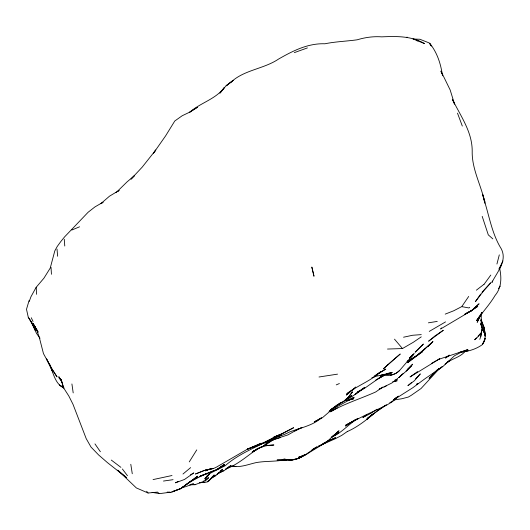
<?xml version="1.0" encoding="UTF-8"?>
<svg xmlns="http://www.w3.org/2000/svg" width="530" height="530" viewBox="0 0 530 530"><rect width="100%" height="100%" fill="white"/><g stroke="black" fill="none" stroke-linecap="round" stroke-linejoin="round"><path stroke-width="0.79" d="M492.463 281.013L491.893 282.536C497.007 272.069 507.521 261.118 501.314 248.888C492.291 234.432 489.568 217.664 484.632 201.625M481.989 312.667L481.286 315.701L481.127 324.87L482.207 328.077L480.783 336.504L479.802 339.346M480.783 336.504L482.207 328.077L480.889 324.393M499.479 269.631L499.863 267.398M481.545 313.19L481.743 312.846L477.225 322.2L481.743 312.846L476.55 320.597C482.605 312.057 489.76 304.439 495.08 295.475C501.758 287.611 501.711 277.137 499.479 267.65M215.511 475.509L215.611 475.099M496.935 264.013L499.306 254.857M203.917 481.121L204.156 480.299M29.11 300.464L26.5 309.288L28.275 317.265L34.874 327.487L28.275 317.265M29.203 301.517L30.972 296.707L36.12 287.373M499.035 268.929L502.963 260.945M499.055 269.028L501.685 264.669M189.263 461.902L196.749 449.897M462.001 306.28L468.692 296.442M204.911 480.352L209.814 473.297M480.677 294.11L475.423 301.616L483.751 290.725L490.787 282.775L482.022 292.229M498.452 288.585L500.221 286.107M490.813 275.07L484.075 284.312M207.985 475.225L209.423 473.323M219.87 93.3L226.105 85.688L233.24 80.374L226.211 85.814L232.259 81.136M220.281 92.737L224.243 87.655C215.551 99.262 200.552 102.754 189.972 112.022L182.174 115.752L174.774 121.006L165.599 135.879L153.468 153.21L155.78 150.01L142.166 167.182L131.036 179.041M380.938 375.041C387.509 376.201 394.777 375.571 399.6 370.483L414.135 353.603L409.803 358.088L413.102 354.762L410.75 357.008M207.747 475.138L204.785 478.689L209.906 473.442L225.184 465.744C238.659 453.806 255.824 447.406 271.519 439.098M465.486 350.886C460.828 357.127 452.7 358.34 446.744 362.818M36.252 287.22L43.917 278.197L50.237 268.074L54.802 250.895L57.194 246.536L60.731 241.64L64.587 236.89L88.139 212.238L94.949 206.905L103.111 202.195L101.826 203.209M438.032 369.39L429.048 378.374L437.508 369.781M437.714 369.728L436.269 371.318L439.032 368.363M476.357 337.948L474.655 339.757L477.788 336.928L481.465 332.522L478.06 336.139M439.33 368.661L421.052 388.523L411.167 395.387L408.352 397.043L401.859 398.745L395.194 399.786L389.769 402.734M131.241 179.041L134.507 175.615L127.094 181.85L116.037 192.675M415.573 378.831L420.317 373.895L414.361 380.759L407.888 385.688L411.552 382.561M348.978 392.452L346.375 395.069L354.729 388.225L346.792 393.73C357.578 385.548 370.715 380.977 380.765 371.716L376.439 374.703M441.675 327.938L440.596 329.004L471.879 310.441L479.067 303.789L473.82 308.433M439.264 368.668L438.151 369.761L442.205 366.435M401.839 374.71L398.573 377.844L402.939 373.63M211.338 477.762L214.2 474.959L208.986 480.862L207.23 481.995L199.605 482.803L205.017 482.022M409.856 357.882L413.102 354.762M432.825 374.173L437.124 369.98M397.546 396.645L391.849 402.065L386.032 405.463L365.654 415.003L345.838 425.033L352.238 421.675L345.52 426.047L352.079 421.642L358.121 418.342M231.272 81.905C244.476 69.788 263.874 68.973 278.588 59.049C292.825 50.887 307.99 43.149 324.923 43.778C335.576 41.598 346.448 41.287 357.187 39.803C365.137 37.398 373.425 36.245 381.726 36.855C396.208 36.219 411.525 35.815 424.45 43.579L413.552 39.167M333.681 407.828L337.544 404.768L322.525 417.64L314.237 421.9L321.312 417.859M332.376 436.892L339.021 430.784L326.056 442.398L312.037 449.831L316.615 446.923M417.574 371.583L410.054 376.943L439.781 358.704L431.639 363.348M372.365 414.261L366.601 419.588L373.027 414.082L386.516 404.741M355.749 386.96L352.702 389.755L354.404 388.192M205.375 480.763L208.721 477.696L205.806 480.087M332.926 436.117L338.524 432.871L332.038 436.859L336.941 432.705M409.697 357.922L412.055 355.789M100.852 203.666L109.518 196.166L119.17 190.389L117.951 191.429M407.55 369.304L411.777 365.508L406.166 371.02L412.632 364.163L406.616 370.815L399.454 377.022M190.992 481.154L186.202 484.413M423.761 349.966L432.964 341.532L428.141 346.236L431.824 342.784L416.726 355.643L408.776 360.665L409.551 360.214M394.3 399.229L396.082 397.679M220.248 471.177L222.573 469.216L215.326 476.066L211.006 478.206M182.982 474.025L190.648 467.612M449.095 355.146L445.584 358.088L449.334 355.193M335.305 406.245L330.74 409.776M469.739 307.334L468.984 307.956L462.067 306.698M424.901 349.038L416.726 355.643L409.405 360.301M207.343 481.69L214.809 475.728L213.457 476.503M334.708 434.746L338.71 431.579L332.038 436.859M447.32 362.368L449.619 360.552L447.095 362.533M445.061 364.13L446.187 363.255M476.357 290.195L483.976 284.319M399.468 370.649L395.804 373.464L390.365 375.492M377.757 410.525C368.145 418.389 358.783 426.524 347.243 431.586L347.68 431.281L341.625 435.448L335.351 438.708L319.08 445.942M398.673 396.089L393.817 399.64M373.027 414.082L367.025 418.594L373.63 413.645M395.731 398.322L393.2 400.19L412.837 387.708L425.57 378.314L442.643 366.747L454.482 355.796L462.405 351.569M341.101 402.416L330.68 409.981M341.068 402.429L335.046 406.808C345.096 400.408 355.683 395.089 364.812 387.291L357.425 392.273L364.269 388.503L381.103 376.717L378.248 378.751L384.667 375.147M272.301 440.271L266.1 444.743L253.605 451.05L259.024 448.089L252.121 452.189L257.679 448.731C247.258 455.846 237.791 464.664 225.687 469.07M329.09 411.525L333.695 408.219L329.209 411.32M350.615 422.907L355.014 419.806M321.346 417.925C312.309 425.868 300.245 427.809 289.387 432.056C281.576 436.243 272.791 437.999 265.066 442.371L269.359 440.152M316.562 447.075L305.22 454.879L298.377 457.344L305.128 454.866L298.31 458.549L291.255 460.119L298.105 458.37M382.806 387.059L375.737 391.935C360.698 398.699 344.772 403.496 330.409 411.823L337.418 407.848M407.08 361.599L410.406 359.327L407.59 361.056M378.413 410.081L382.998 406.947M421.251 336.861L413.228 342.327L402.462 348.548L387.509 349.051M331.257 409.471L334.569 407.212L331.204 409.491M345.56 399.64L347.382 398.394L352.45 391.962L347.382 398.394L345.421 400.124L337.02 405.165M464.671 314.316L470.905 311.017L477.775 306.373L470.183 311.362L471.879 310.441L464.697 314.303M345.023 400.017L351.774 395.506L345.527 399.554M377.029 409.24L370.642 413.493L362.851 417.481L366.661 415.056M329.415 411.3L333.277 408.762L330.674 410.24M181.147 488.455L172.025 491.747L181.147 488.455L197.617 476.159L181.525 488.09C191.92 479.716 204.216 474.489 216.545 469.686L208.164 472.873M227.072 468.01L230.894 465.519L223.667 470.971L218.009 473.29M257.765 448.599L252.32 452.103L259.256 447.91L262.82 446.392L259.289 447.876L266.444 445.584L273.891 444.995L266.464 445.511M301.504 456.502L298.304 458.549L304.578 454.846L298.827 457.98M383.654 406.497L385.688 405.225M416.785 384.19L417.938 383.468L416.54 384.296M358.141 418.375C348.581 423.934 341.77 433.116 331.19 437.296M380.977 388.132L379.129 389.272L391.703 383.071L397.732 378.738L394.837 380.149M429.254 331.416L445.544 321.895M269.889 441.437L272.287 440.033M216.995 474.297L223.236 470.693L218.824 472.773M190.456 474.847L193.808 472.919L184.546 479.445L175.443 482.823L178.193 481.459M376.525 374.65L385.794 369.085L375.412 375.253M191.674 480.763L197.842 477.272M260.992 443.212L247.43 449.175L215.988 467.394L213.279 468.58L204.216 470.507L195.424 474.019L204.408 470.428L213.358 468.361L204.812 470.415L207.74 469.434M384.714 375.114L375.803 380.03M330.793 410.213L354.173 397.261L348.992 399.647M225.906 468.984L231.312 466.042L226.33 468.639M322.783 443.802L329.084 440.37L335.543 437.674L323.048 443.676L323.638 443.365M272.228 440.092L265.815 443.491L272.294 440.324M324.32 443L329.793 440.099L310.686 451.679C302.796 456.906 293.759 461.835 283.954 460.007L287.041 459.768L277.064 460.04L283.822 459.974C274.666 461.736 265.258 460.941 256.083 462.617C248.106 464.406 240.09 467.904 231.789 466.055M384.137 386.999L386.41 385.82M461.524 306.731L453.773 310.752L445.22 314.124M264.013 445.405L266.126 444.359L263.331 445.703M382.243 374.889L380.142 375.856L383.826 374.922M209.058 469.249L205.494 470.865L210.655 468.712M294.733 430.791L301.915 427.531L294.812 430.91L298.39 428.982L287.982 434.865L265.411 442.245M320.604 445.266L322.578 444.378M275.627 437.23L281.37 434.66L264.841 442.623L256.361 446.081L261.316 443.451L256.281 446.187L247.232 449.235L264.602 442.172L275.839 436.428L273.089 437.84L281.596 434.123L293.64 427.703L281.45 433.924L273.685 437.23L281.596 434.123L275.845 436.269M318.477 446.22L319.941 445.564M466.877 312.779L470.905 311.017M336.245 384.879L339.385 383.541M71.835 230.02L79.56 226.814M200.572 475.96L202.851 475.032M204.368 474.416L207.409 473.177M180.776 488.594L171.21 492.377L167.288 492.271M247.43 449.175L255.95 445.836M307.4 47.919L294.329 52.629M192.741 484.393L195.066 484.692L203.765 481.386M199.214 476.496L207.687 473.343L200.532 476.006M275.62 437.296L281.304 435.203L275.255 437.316M371.888 377.777L376.393 376.174L383.945 374.717L392.266 372.385L386.774 373.624M438.575 359.386L467.917 349.581L461.279 351.96L468.103 350.615L460.524 352.072M269.227 440.927L273.043 440.039L265.437 442.159L280.589 437.522M266.173 441.993L273.029 439.734L262.045 443.643M272.261 440.185L265.497 442.086L273.043 440.039M346.772 400.673L353.815 398.706L346.931 400.587M392.723 381.759L397.189 380.745L394.863 381.136M172.011 475.523L153.057 479.59M403.549 337.212L412.592 335.265L421.264 334.622M428.392 322.83L437.25 321.405M319.02 376.996L337.537 374.14M191.204 484.221L193.569 483.857L184.526 487.057L182.32 487.017M163.465 481.054L173.065 479.676M459.066 352.39C467.361 351.721 475.542 349.542 482.366 344.613C487.944 336.928 484.003 327.129 481.061 319.206M63.66 387.973L61.096 379.473L63.66 387.973L68.814 395.99L72.981 404.271L86.211 438.641L91.008 447.062L98.626 454.965L107.497 462.663L126.378 477.543L117.733 470.143L136.356 487.938L148.082 493.006L157.622 492.112L158.921 493.496L159.987 493.576L170.249 492.238L167.175 492.198M382.845 374.511L391.504 373.829L382.6 374.491M189.641 484.851L195.066 484.692M412.976 39.035L419.879 39.26L429.214 42.943L431.393 46.07M406.589 37.239L407.656 37.305M232.856 466.142L235.896 466.446L233.492 466.175M265.02 445.591L266.544 445.757L265.199 445.445M152.097 492.39L158.921 493.496M416.766 40.711L417.852 40.916M63.527 387.781C54.968 383.74 53.258 372.603 49.8 364.819M63.653 387.536L59.446 385.045L64.117 387.986M111.3 460.073L120.9 467.354M492.827 238.878L488.296 234.869L482.194 216.353M60.48 379.321L58.989 377.718L61.149 380.401M394.499 339.16L402.462 348.548M146.631 491.264L148.082 493.006M480.955 323.552L483.784 332.191L484.963 333.635M122.377 468.977L127.452 475.721M40.035 338.259L36.464 333.357L32.277 323.658L35.384 330.501L30.097 320.12M60.652 379.294L58.803 376.731L61.917 382.143M94.956 443.901L100.375 451.726M37.319 330.859L34.119 325.493L38.027 332.118L33.105 323.386L38.027 332.118M430.89 45.394L429.684 43.268C437.23 52.596 440.9 64.057 442.47 75.81M31.283 317.748L33.026 321.478M482.207 328.077L483.784 332.191M484.579 334.456L485.135 335.702M480.982 320.438L483.155 325.672L480.869 320.16M49.82 364.786L52.742 371.881L46.574 358.923L51.463 368.217L56.968 376.79L51.463 368.217L43.473 353.623L39.266 337.246L36.451 329.276M457.489 113.142L462.312 126.054M480.942 323.505L483.141 330.117M485.036 201.99L482.638 194.404L484.327 201.148M441.629 73.445L440.967 71.099L450.156 89.954L454.548 104.145L452.368 99.223C460.431 115.838 472.203 131.606 472.203 150.97C471.68 169.361 481.545 185.666 484.937 203.315M485.202 334.072L483.771 326.613L484.473 331.416M130.797 464.287L132.275 473.747M484.705 333.019L485.169 336.225M71.914 383.958L73.2 392.902M57.021 249.133L57.637 256.242M64.263 239.222L64.773 246.019M51.019 267.325L51.443 274.288M36.232 287.3L36.524 294.316M485.195 338.332L484.619 340.538L482.366 344.613L485.195 338.332M358.757 391.246L355.113 394.519L358.757 391.246M422.218 345.149L415.129 352.212L423.377 344.05L422.218 345.149M388.079 364.547L383.442 368.82L388.079 364.547M394.711 358.697L387.145 365.428L400.243 354.007L394.711 358.697M265.45 442.61L272.897 438.979L265.45 442.61M434.567 336.252L428.598 341.221L443.325 330.269L434.567 336.252M414.546 357.147L407.583 362.719L422.794 351.476L414.546 357.147M224.13 464.512L216.657 469.659L224.64 465.035L217.929 468.977L224.13 464.512M197.319 107.338L189.873 112.055L197.319 107.338M377.108 374.968L374.16 376.247L377.108 374.968M291.348 460.02L283.901 459.132L291.348 460.02M313.76 275.209L311.839 267.034L313.965 276.256L313.76 275.209"/></g></svg>
